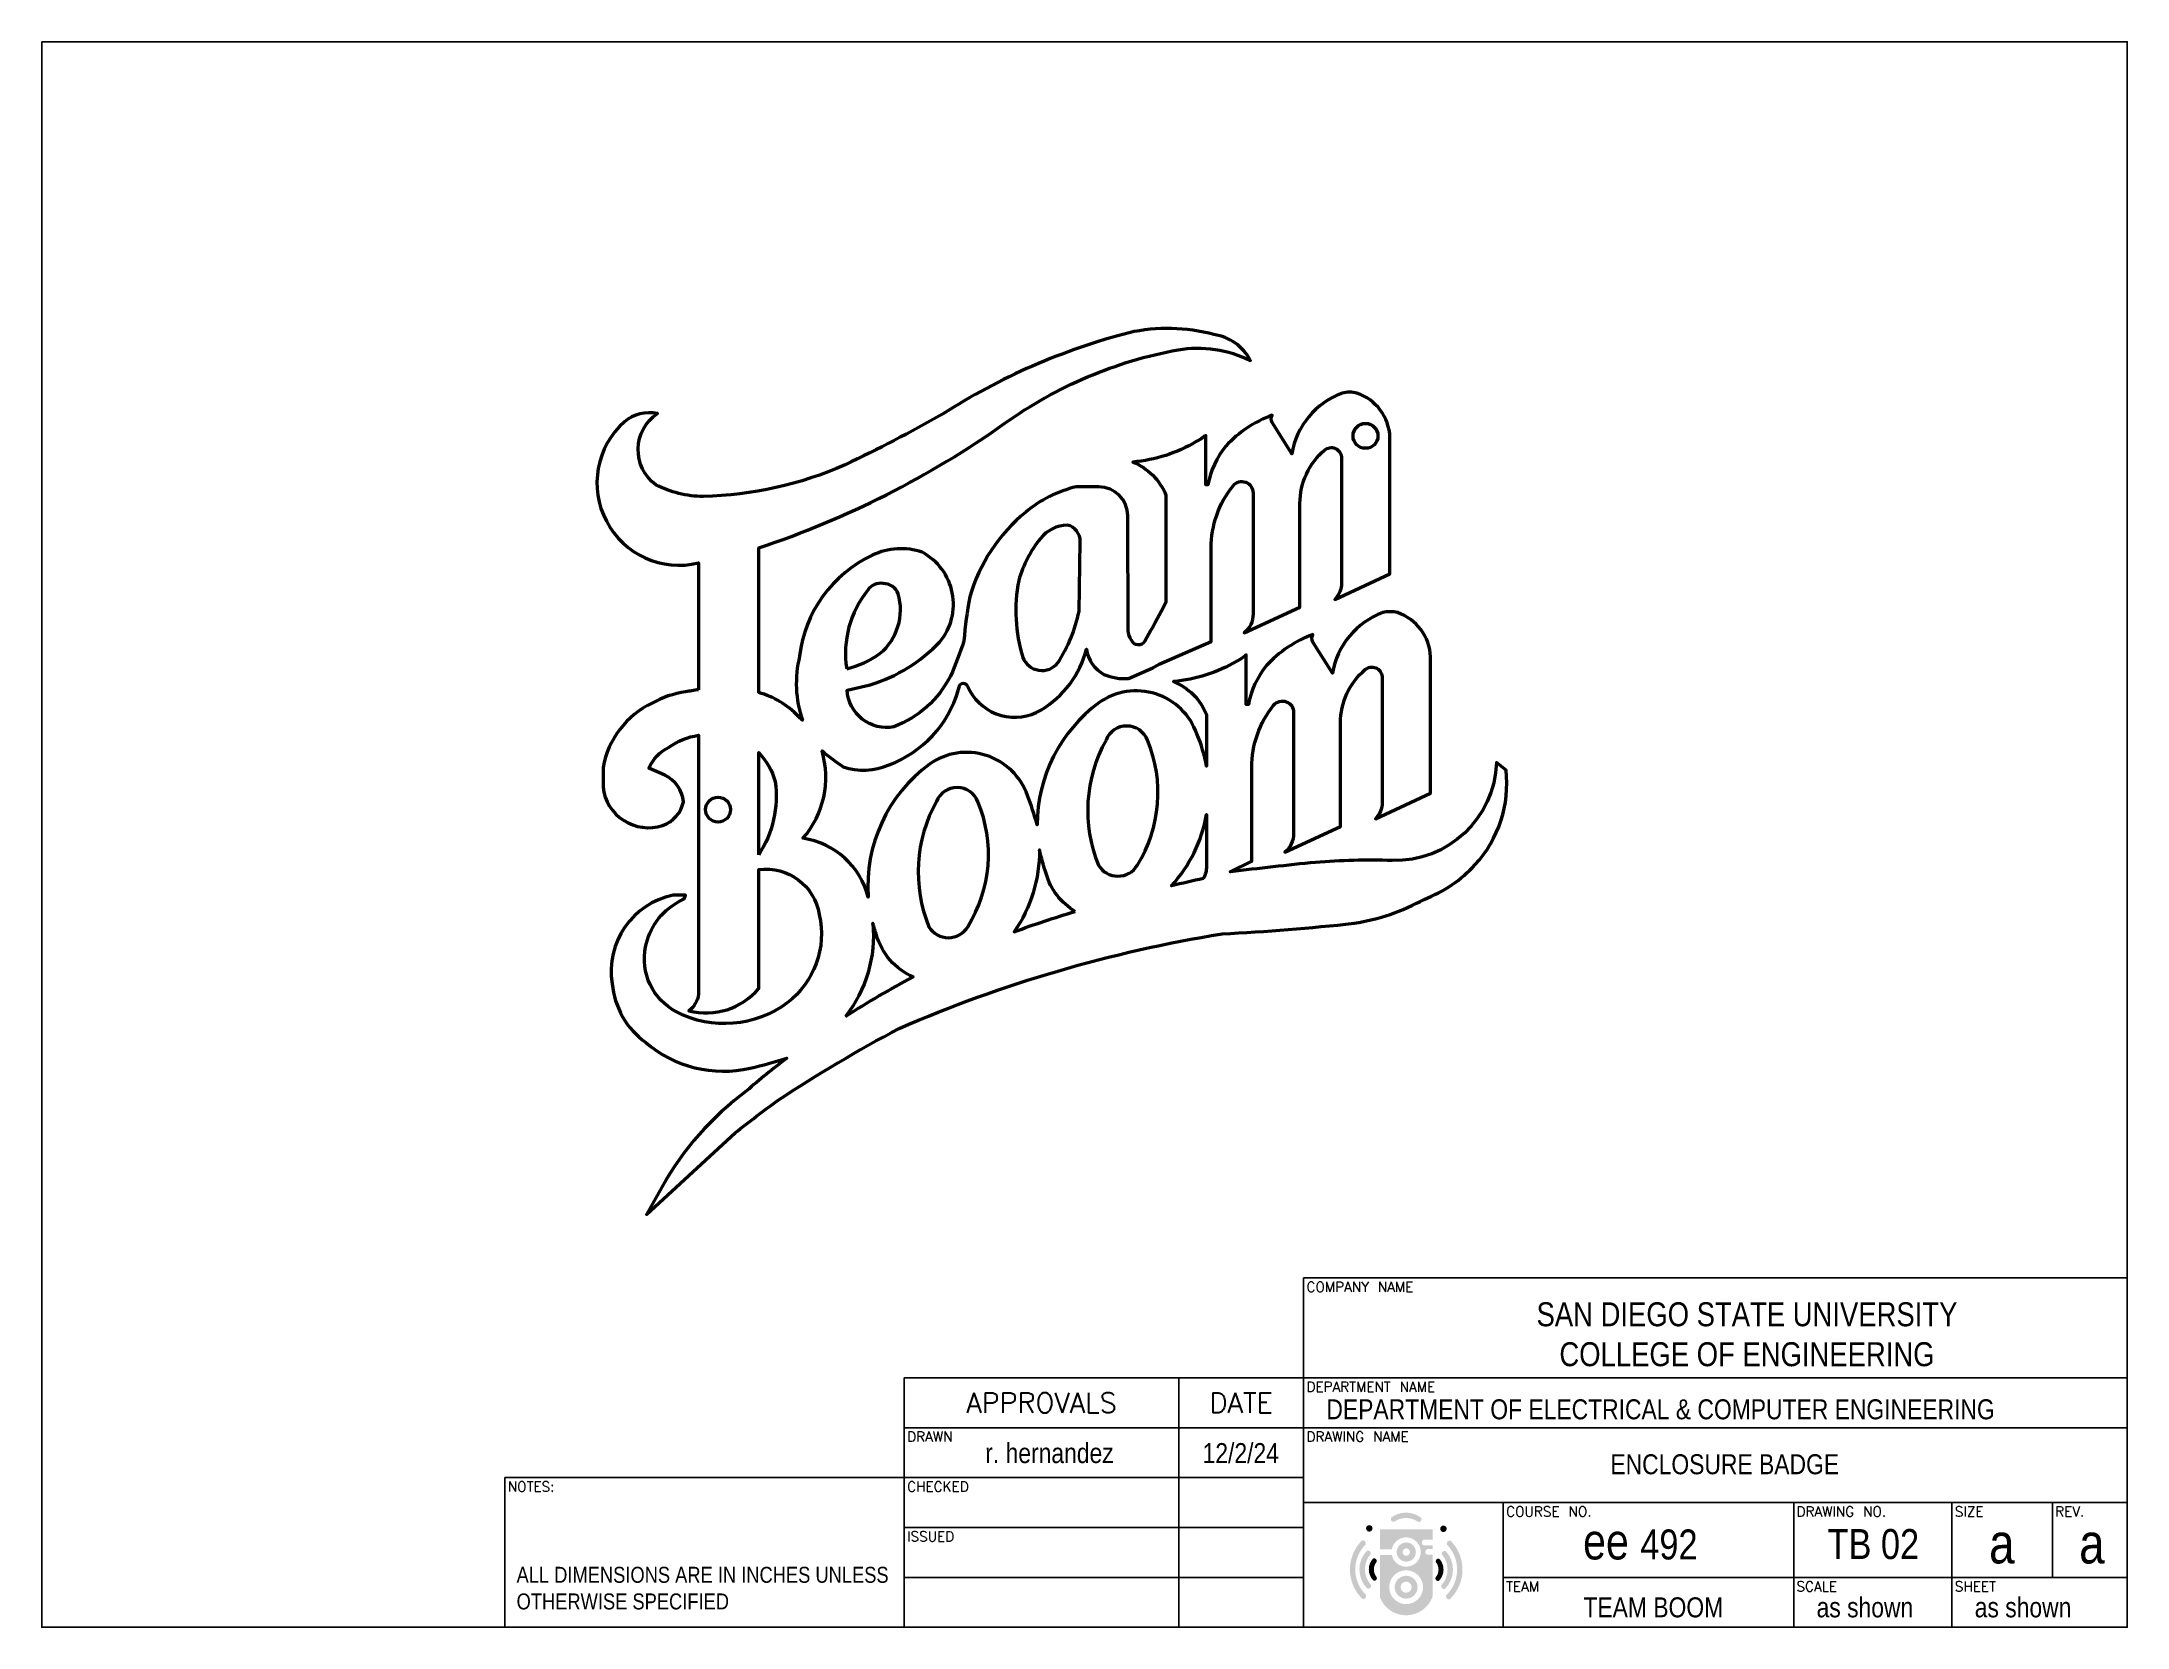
# Paper-space layout 'Layout1' of a CAD drawing. Header units: inches. Extents: x 0 to 10.5, y 0 to 8.
# The model-space entities are those that its viewports show. They can reach past a viewport. Long polylines and large blocks are cut down to what shows.
import ezdxf
from ezdxf.enums import TextEntityAlignment as Align

# ---------------------------------------------------------------- set-up
doc = ezdxf.new("R2010")
doc.units = ezdxf.units.IN
doc.header["$MEASUREMENT"] = 0
doc.layers.add('Trace', color=1, linetype='Continuous', lineweight=50)
doc.layers.add('Z-Viewport', color=7, linetype='Continuous')
doc.layers.get('Z-Viewport').off()
doc.styles.add('Little Text', font='txt.shx', dxfattribs={"height": 0.05})
doc.styles.add('Title Text', font='txt.shx', dxfattribs={"height": 0.2})

# ---------------------------------------------------------------- blocks, each defined once
blk = doc.blocks.new('A$C42fe1517')
h = blk.add_hatch(color=256)
h.dxf.hatch_style = 1
h.set_gradient(color1=(0, 0, 255), color2=(168, 168, 255), rotation=180)
h.paths.add_polyline_path([(-3.38, 2.37, 1), (-4.03, 2.37, 1)])
h = blk.add_hatch(color=256)
h.dxf.hatch_style = 1
h.set_gradient(color1=(0, 0, 255), color2=(168, 168, 255), rotation=180)
h.paths.add_polyline_path([(2.64, -0.27), (2.09, -0.27, -0.625251), (2.09, 0.29), (2.64, 0.29), (2.64, 0.68), (1.73, 0.68, -0.625251), (1.73, 1.23), (2.64, 1.23), (2.64, 2.29), (-2.62, 2.29), (-2.62, 0.28), (-1.45, 0.28, -10.372386), (-1.45, -0.28), (-2.62, -0.28), (-2.62, -4.59, 0.690333), (2.64, -4.45)])
h.paths.add_polyline_path([(1.68, -3.52, -1), (-1.71, -3.52, -1)], flags=16)
h.paths.add_polyline_path([(1.13, -3.52, -1), (-1.16, -3.52, -1)], flags=0)
h.paths.add_polyline_path([(0.54, -3.52, -1), (-0.57, -3.52, -1)], flags=0)
h = blk.add_hatch(color=256)
h.dxf.hatch_style = 1
h.set_gradient(color1=(0, 0, 255), color2=(168, 168, 255), rotation=180)
h.paths.add_polyline_path([(1.1, 3.08, 0.882725), (1.48, 3.43, 0.334038), (-1.47, 3.48, 1), (-1.09, 3.11, -0.289215)])
h = blk.add_hatch(color=256)
h.dxf.hatch_style = 1
h.set_gradient(color1=(0, 0, 255), color2=(168, 168, 255), rotation=180)
h.paths.add_polyline_path([(4.05, 2.33, 1), (3.4, 2.33, 1)])
h = blk.add_hatch(color=256)
h.dxf.hatch_style = 1
h.set_gradient(color1=(0, 0, 255), color2=(168, 168, 255), rotation=180)
h.paths.add_polyline_path([(-4.07, 0.77, 0.637922), (-4.45, 1.15, 0.416247), (-4.41, -4.68, 0.651287), (-4.04, -4.29, -0.416247)])
h = blk.add_hatch(color=256)
h.dxf.hatch_style = 1
h.set_gradient(color1=(0, 0, 255), color2=(168, 168, 255), rotation=180)
h.paths.add_polyline_path([(-3.56, -0.19, 0.575596), (-3.96, 0.12, 0.400758), (-3.92, -3.64, 0.681343), (-3.55, -3.28, -0.381953)])
h = blk.add_hatch(color=256)
h.dxf.hatch_style = 1
h.set_gradient(color1=(0, 0, 255), color2=(168, 168, 255), rotation=180)
h.paths.add_polyline_path([(0.96, 0, 1), (-0.96, 0, 1)])
h.paths.add_polyline_path([(-0.37, 0, -1), (0.37, 0, -1)], flags=16)
h.paths.add_polyline_path([(-1.16, -3.52, 1), (1.13, -3.52, 1)])
h.paths.add_polyline_path([(0.54, -3.52, -1), (-0.57, -3.52, -1)], flags=16)
h = blk.add_hatch(color=256)
h.dxf.hatch_style = 1
h.set_gradient(color1=(0, 0, 255), color2=(168, 168, 255), rotation=180)
h.paths.add_polyline_path([(3.96, 0.09, 0.575596), (3.56, -0.22, -0.381953), (3.53, -3.31, 0.681343), (3.89, -3.67, 0.400758)])
h = blk.add_hatch(color=256)
h.dxf.hatch_style = 1
h.set_gradient(color1=(0, 0, 255), color2=(168, 168, 255), rotation=180)
h.paths.add_polyline_path([(4, -4.33, 0.651287), (4.37, -4.72, 0.416247), (4.46, 1.12, 0.637922), (4.08, 0.74, -0.416247)])
h = blk.add_hatch(color=256)
h.dxf.hatch_style = 1
h.set_gradient(color1=(122, 175, 255), color2=(158, 197, 255), rotation=180)
h.paths.add_polyline_path([(-3.31, -2.84, 0.755083), (-2.98, -2.49, -0.351633), (-2.99, -1.01, 0.759198), (-3.35, -0.67, 0.390035)])
h = blk.add_hatch(color=256)
h.dxf.hatch_style = 1
h.set_gradient(color1=(122, 175, 255), color2=(158, 197, 255), rotation=180)
h.paths.add_polyline_path([(2.96, -2.51, 0.755083), (3.28, -2.87, 0.390035), (3.34, -0.7, 0.759198), (2.98, -1.03, -0.351633)])
blk = doc.blocks.new('A$C1668e8d9')
for p, q in [((-4.125, 1.75), (-4.125, 0)), ((-4.125, 1.75), (0, 1.75)), ((0, 0), (0, 1.75)), ((-4.125, 1.25), (-6.125, 1.25)), ((-6.125, 1.25), (-6.125, 0)), ((-4.75, 1.25), (-4.75, 0)), ((0, 1.25), (-4.125, 1.25)), ((-4.125, 1), (-6.125, 1)), ((0, 1), (-4.125, 1)), ((-6.125, 0.75), (-8.125, 0.75)), ((-8.125, 0.75), (-8.125, 0)), ((-4.125, 0.75), (-6.125, 0.75)), ((0, 0.625), (-4.125, 0.625)), ((-3.125, 0.625), (-3.125, 0)), ((-1.67, 0.625), (-1.67, 0.25)), ((-0.878, 0.25), (-0.878, 0.625)), ((-0.375, 0.625), (-0.375, 0.25)), ((0, 0.625), (0, 0.25)), ((0, 0.625), (0, 0.25)), ((0, 0.625), (0, 0.25)), ((0, 0.625), (0, 0.25)), ((0, 0.625), (0, 0.25)), ((0, 0.625), (0, 0.25)), ((-4.125, 0.5), (-6.125, 0.5)), ((-6.125, 0.25), (-4.125, 0.25)), ((-4.75, 0.25), (-6.125, 0.25)), ((-3.125, 0.25), (0, 0.25)), ((-1.67, 0), (-1.67, 0.25)), ((-0.878, 0), (-0.878, 0.25)), ((-8.125, 0), (-6.125, 0)), ((-6.125, 0), (0, 0))]:
    blk.add_line(p, q)
at = {"xscale": 0.05, "yscale": 0.05, "zscale": 0.05}
blk.add_blockref('A$C42fe1517', (-3.611, 0.377), dxfattribs=at)
at = {"style": 'Little Text'}
for s, p in [('COMPANY NAME', (-4.111, 1.73)), ('DEPARTMENT NAME', (-4.111, 1.23)), ('DRAWN', (-6.111, 0.98)), ('DRAWING NAME', (-4.111, 0.98)), ('NOTES:', (-8.111, 0.73)), ('CHECKED', (-6.111, 0.73)), ('COURSE NO.', (-3.111, 0.605)), ('DRAWING NO.', (-1.657, 0.605)), ('SIZE', (-0.864, 0.605)), ('REV.', (-0.361, 0.605)), ('ISSUED', (-6.111, 0.48)), ('TEAM', (-3.111, 0.23)), ('SCALE', (-1.657, 0.23)), ('SHEET', (-0.864, 0.23))]:
    blk.add_text(s, height=0.05, dxfattribs=at).set_placement(p, align=Align.TOP_LEFT)
for s, p in [('APPROVALS', (-5.438, 1.125)), ('DATE', (-4.438, 1.125))]:
    blk.add_text(s, height=0.1, dxfattribs=at).set_placement(p, align=Align.MIDDLE_CENTER)
at = {"style": 'Title Text'}
for s, width, gutter_width, heights, insert, char_height, attachment_point in [('\\pxqc;{\\fTechnic|b0|i0|c2|p2;SAN DIEGO STATE UNIVERSITY\\PCOLLEGE OF ENGINEERING}', 2.80471, 0.679, [0.628], (-3.307, 1.628), 0.12, 1), ('{\\fTechnic|b0|i0|c2|p2;DEPARTMENT OF ELECTRICAL & COMPUTER ENGINEERING}', 4.06688, 0.679, [0.155], (-4.011, 1.142), 0.1, 1), ('{\\fTechnic|b0|i0|c2|p2;r. hernandez}', 0.98036, 0.679, [0.155], (-5.398, 0.872), 0.1, 5), ('{\\fTechnic|b0|i0|c2|p2;12/2/24}', 0.98036, 0.679, [0.155], (-4.44, 0.872), 0.1, 5), ('\\pxqc;{\\fTechnic|b0|i0|c2|p2;\\H1.2x;ee \\H0.83333x;492}', 0.98036, 0.679, [0.155], (-2.929, 0.52), 0.15, 1), ('\\pxqc;{\\fTechnic|b0|i0|c2|p2;TB 02}', 0.9405, 0.837, [0.155], (-1.742, 0.492), 0.15, 1), ('\\pxqc;{\\fTechnic|b0|i0|c2|p2;a}', 0.16549, 0.679, [0.155], (-0.711, 0.52), 0.2, 1), ('\\pxqc;{\\fTechnic|b0|i0|c2|p2;a}', 0.16549, 0.679, [0.155], (-0.26, 0.52), 0.2, 1), ('{\\fTechnic|b0|i0|c2|p2;ALL DIMENSIONS ARE IN INCHES UNLESS OTHERWISE SPECIFIED}', 1.90391, 0.2, [0.52], (-8.067, 0.303), 0.08, 1), ('\\pxqc;{\\fTechnic|b0|i0|c2|p2;TEAM BOOM}', 0.98036, 0.679, [0.155], (-2.864, 0.15), 0.1, 1), ('{\\fTechnic|b0|i0|c2|p2;as shown}', 0.98036, 0.679, [0.155], (-1.556, 0.15), 0.1, 1), ('{\\fTechnic|b0|i0|c2|p2;as shown}', 0.98036, 0.679, [0.155], (-0.764, 0.15), 0.1, 1)]:
    blk.add_mtext_dynamic_manual_height_columns(s, width=width, gutter_width=gutter_width, heights=heights, dxfattribs=dict(at, insert=insert, char_height=char_height, attachment_point=attachment_point))

msp = doc.modelspace()

# ---------------------------------------------------------------- linework, layer by layer
at = {"layer": 'Trace'}
for points in [[(0.7547, 2.3414, 0.018592), (0.7024, 2.3326, 0.093704), (0.5685, 2.2877, 0.239831), (0.3718, 2.03), (0.3718, 1.9509, 0.478994), (0.6107, 1.7973, 0.271866), (0.6939, 1.8923, 0.272785), (0.6192, 1.9983), (0.556, 2.0268, -0.177733), (0.635, 2.1102, -0.113801), (0.7547, 2.1589), (0.7547, 1.1194, -0.195647), (0.7164, 1.0534, 0.290577), (0.9967, 1.1431), (0.9966, 1.6195, -0.407511), (1.2395, 1.4391, -0.294892), (1.1107, 1.0855, -0.288694), (0.6667, 1.0486, -0.334227), (0.5424, 1.3102, -0.220461), (0.6722, 1.489, -0.043053), (0.6972, 1.502), (0.7022, 1.5172), (0.6527, 1.5172, 0.401599), (0.4082, 1.1619, 0.215704), (0.5433, 0.9259, 0.239744), (0.9623, 0.8232, 0.026608), (1.1087, 0.8635, 0.014824), (0.9477, 0.7318, 0.105366), (0.6072, 0.3456), (0.5455, 0.2358), (0.9016, 0.5634, -0.008455), (1.0745, 0.6945, -0.023632), (1.5599, 0.9824, -0.06221), (2.8556, 1.3621, 0.014628), (3.3858, 1.4043, 0.086458), (3.6668, 1.5004, 0.115256), (3.8714, 1.6396, 0.216894), (3.9951, 2.0191), (3.9569, 2.0493, -0.4119), (3.538, 1.6563, 0.026415), (3.2303, 1.6487, 0.006542), (2.8886, 1.6104), (2.9745, 1.6537), (2.9745, 2.0293, -0.170729), (3.0625, 2.2794, -0.71882), (3.1428, 2.2499), (3.1428, 1.764, -0.225643), (3.1074, 1.6894), (3.3309, 1.7924), (3.3309, 2.2084, -0.219919), (3.4299, 2.4226, -0.609081), (3.4978, 2.3948), (3.4978, 1.8894, -0.195909), (3.4708, 1.8232), (3.6922, 1.9259), (3.6922, 2.4734), (3.6922, 2.4734, 0.310562), (3.5598, 2.6508, 0.131396), (3.5005, 2.6508, 0.269312), (3.2983, 2.4074), (3.2201, 2.5329, -0.286328), (3.2201, 2.5629, 0.120351), (3.0336, 2.4384, 0.12628), (2.9614, 2.2825), (2.9529, 2.2825), (2.9529, 2.4815, -0.059882), (2.9147, 2.4564, -0.111762), (2.6607, 2.3745, -0.201588), (2.7932, 2.2421), (2.7932, 2.0348, 0.059699), (2.7545, 2.1642, 0.498432), (2.362, 2.2897, 0.236491), (2.1132, 1.8, 0.027858), (2.0743, 1.9174, 0.498432), (1.6817, 2.0429, 0.258378), (1.4359, 1.5088, 0.302907), (1.1739, 1.7452, 0.257054), (1.2504, 2.0957, 0.006595), (1.335, 2.0316, 0.177065), (1.5192, 2.0398, 0.236418), (1.7966, 2.3389, 0.009973), (1.8014, 2.3564, -0.657031), (1.8334, 2.3577, 0.027385), (1.8433, 2.3374, 0.422005), (2.1284, 2.2599, 0.201599), (2.311, 2.5047, 0.235962), (2.3816, 2.403, 0.116949), (2.4802, 2.3864), (2.5778, 2.429), (2.6028, 2.4439), (2.8116, 2.5345), (2.8116, 2.9101, -0.170729), (2.8996, 3.1602, -0.71882), (2.9799, 3.1307), (2.9799, 2.6448, -0.225643), (2.9445, 2.5702), (3.168, 2.6732), (3.168, 3.0892, -0.219919), (3.267, 3.3034, -0.609081), (3.3349, 3.2756), (3.3349, 2.7702, -0.195909), (3.3079, 2.704), (3.5293, 2.8067), (3.5293, 3.3543), (3.5293, 3.3543, 0.310562), (3.3969, 3.5316, 0.131396), (3.3376, 3.5316, 0.269312), (3.1354, 3.2882), (3.0572, 3.4137, -0.286328), (3.0572, 3.4437, 0.120351), (2.8707, 3.3192, 0.12628), (2.7986, 3.1633), (2.79, 3.1633), (2.79, 3.3623, -0.059882), (2.7518, 3.3372, -0.111762), (2.4978, 3.2553, -0.201588), (2.6303, 3.1229), (2.6303, 2.6912), (2.6115, 2.6554, -0.000195), (2.5456, 2.5363, -0.622714), (2.4921, 2.5406, -0.142524), (2.4788, 2.5792), (2.4775, 3.0392, 0.413035), (2.3605, 3.156, 0.000648), (2.2708, 3.156, 0.116315), (2.0682, 3.0545, 0.152853), (1.8438, 2.7145, 0.029966), (1.8199, 2.5367, -0.023174), (1.7658, 2.3966, -0.187029), (1.539, 2.1928, -0.452832), (1.351, 2.3397), (1.4434, 2.3608, 0.127305), (1.7236, 2.5337, 0.473426), (1.6528, 2.893, 0.198802), (1.4526, 2.8814, 0.260014), (1.1603, 2.4763, 0.143053), (1.1717, 2.2192, -0.019566), (1.1551, 2.2357, 0.132034), (0.9964, 2.3302), (0.9963, 2.9108, 0.073917), (1.9845, 3.4107, -0.11075), (2.6789, 3.7057, -0.159118), (2.9696, 3.6621, 0.244447), (2.8228, 3.7664, 0.123435), (2.4822, 3.7741, 0.079662), (1.7335, 3.4471, -0.017998), (1.3429, 3.2439, -0.09826), (0.7743, 3.1168, -0.117744), (0.5837, 3.1641, -0.517063), (0.5896, 3.4499), (0.5896, 3.4499, 0.225321), (0.4573, 3.4172, 0.779259), (0.7547, 2.8502)], [(1.3493, 2.4255, 0.097753), (1.4829, 2.4867, 0.297862), (1.556, 2.7267, 0.315667), (1.4959, 2.7674, 0.31526), (1.4346, 2.7414, 0.213655)], [(0.9965, 1.6795), (0.9964, 2.0891, -0.124373), (1.0625, 1.9727, -0.181126)], [(2.7806, 1.5839, 0.009489), (2.6522, 1.5541, 0.143696), (2.7932, 1.8409), (2.7932, 1.6336, -0.125392)], [(2.2664, 1.4515, -0.189443), (2.1494, 1.6038, -0.021665), (2.1231, 1.6987, -0.1523), (2.0215, 1.3701, -0.018394)], [(1.3447, 1.0301, -0.022458), (1.6166, 1.189, -0.223472), (1.4691, 1.357, -0.020525), (1.4546, 1.4043, -0.189289)]]:
    msp.add_lwpolyline(points, format="xyb", close=True, dxfattribs=at)
for points in [[(2.0397, 2.7798, 0.123199), (2.0562, 2.4713, 0.578105), (2.1968, 2.4496, 0.09421), (2.2816, 2.6557), (2.2864, 2.9361, 0.353866), (2.2348, 3.0022, 0.217313), (2.1268, 2.949, 0.094515), (2.0397, 2.7798, 1.729135)], [(2.3899, 2.1397, 0.227222), (2.3594, 1.6372, 0.56166), (2.5156, 1.6372, 0.242548), (2.5562, 2.1386, 0.682975), (2.3899, 2.1397, 2.338455)], [(1.7096, 1.8929, 0.227222), (1.6792, 1.3904, 0.56166), (1.8353, 1.3904, 0.242548), (1.876, 1.8918, 0.682975), (1.7096, 1.8929, 2.338455)]]:
    msp.add_lwpolyline(points, format="xyb", dxfattribs=at)
for centre in [(3.4311, 3.3603), (0.833, 1.8603)]:
    msp.add_circle(centre, 0.05, dxfattribs=at)

psp = doc.layouts.get("Layout1")

# ---------------------------------------------------------------- linework, layer by layer
psp.add_lwpolyline([(0.014, 7.98), (10.459, 7.98), (10.459, 0.038), (0.014, 0.038)], close=True)

# ---------------------------------------------------------------- block references
psp.add_blockref('A$C1668e8d9', (10.459, 0.038))

# ---------------------------------------------------------------- texts
at = {"insert": (8.443, 0.854), "char_height": 0.1, "attachment_point": 5, "style": 'Title Text'}
psp.add_mtext_dynamic_manual_height_columns('{\\fTechnic|b0|i0|c2|p2;ENCLOSURE BADGE}', width=1.50596, gutter_width=0.679, heights=[0.155], dxfattribs=at)

# ---------------------------------------------------------------- viewports
at = {"layer": 'Z-Viewport'}
psp.add_viewport(center=(5.045, 4.494), size=(7.989, 5.41186), view_center_point=(2.1502, 2.1491), view_height=4.33589, dxfattribs=at)

doc.saveas('drawing.dxf')
